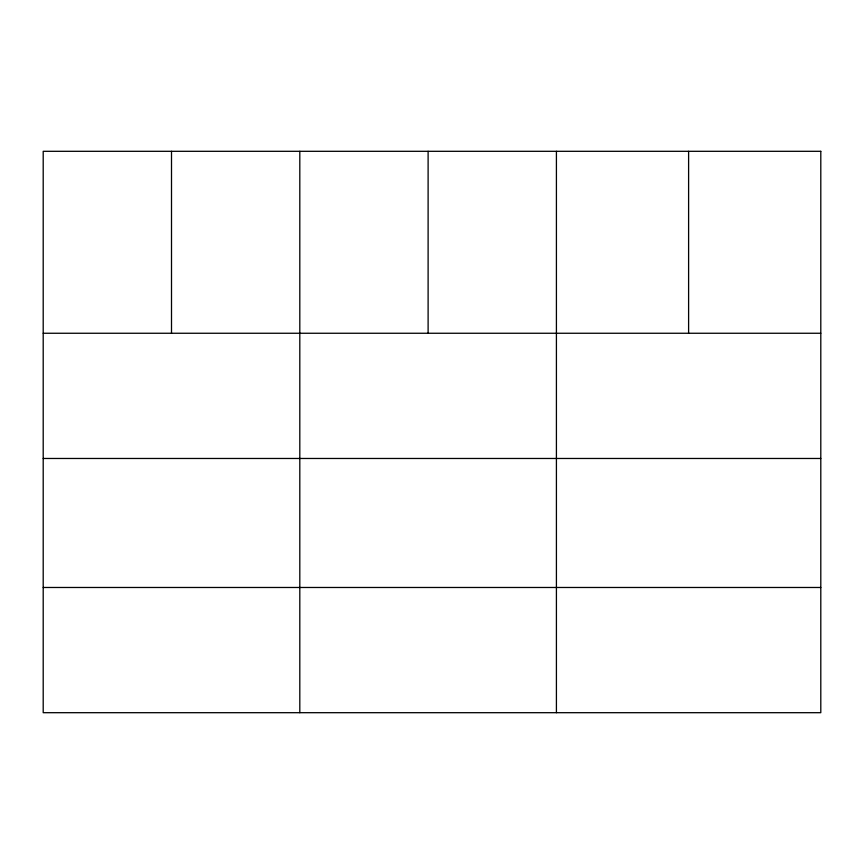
<?xml version="1.0" encoding="UTF-8"?>
<svg xmlns="http://www.w3.org/2000/svg" width="864" height="864" viewBox="0 0 864 864"><rect width="100%" height="100%" fill="white"/><g stroke="black" fill="none" stroke-linecap="round" stroke-linejoin="round"><path stroke-width="1.3" d="M43.2 333.256L820.8 333.256M43.2 458.471L820.8 458.471M43.2 587.477L820.8 587.477M688.608 151.308L688.608 333.256M556.416 151.308L556.416 712.692M428.112 151.308L428.112 333.256M299.808 151.308L299.808 712.692M171.504 151.308L171.504 333.256M820.8 151.308L43.2 151.308L43.2 712.692L820.8 712.692L820.8 151.308"/></g></svg>
